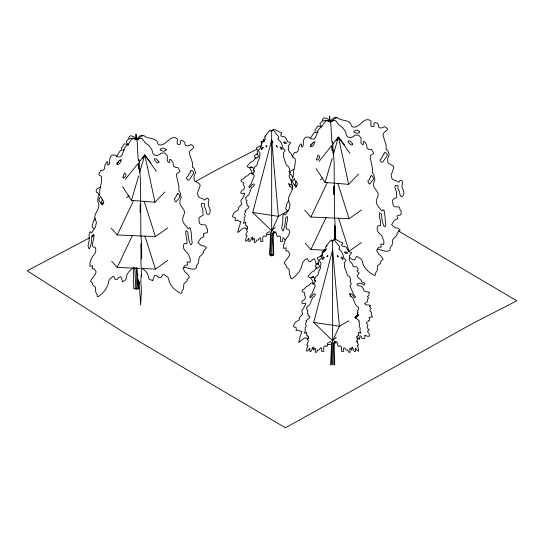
<?xml version="1.0" encoding="UTF-8"?>
<svg xmlns="http://www.w3.org/2000/svg" width="544" height="544" viewBox="0 0 544 544"><rect width="100%" height="100%" fill="white"/><g stroke="black" fill="none" stroke-linecap="round" stroke-linejoin="round"><path stroke-width="0.82" d="M334.56 239.476L334.757 225.706L335.09 238.87M136.728 267.872L136.694 289.592M335.342 239.68L335.233 225.808L334.499 215.968L334.125 162.316L333.254 150.144L333.214 153.258L333.071 151.796L332.88 143.262L332.581 141.739L332.262 142.943L331.854 141.794L330.704 122.21L330.602 121.475L330.351 122.169L330.262 121.808L329.63 116.192L329.555 120.326M330.609 364.84L331.432 346.61M137.836 275.407L137.856 274.06M116.865 164.336L116.953 162.948L118.266 162.459L118.402 161.609M310.515 146.438L310.604 145.051L311.916 144.554L312.052 143.711M331.405 364.772L331.561 343.509L331.078 341.992L330.33 341.516L327.57 343.284L327.658 345.379L326.461 346.562L325.36 345.841L324.129 346.236L323.53 348.255L323.898 351.016L323.394 351.512L321.626 351.302L321.694 348.616L321.409 347.895L320.742 347.82L319.002 349.962L317.444 350.023L317.036 351.635C313.718 354.525 316.166 349.901 315.187 348.099L314.16 348.745L314.126 349.921C312.984 350.676 313.235 347.725 313.283 346.943C311.596 348.031 312.433 350.88 310.264 351.648L309.754 351.288C310.42 344.549 309.08 351.322 306.544 351.172L306.755 348.867L308.033 345.399L306.904 345.202L306.816 344.699L308.366 341.374L307.646 339.64L308.652 337.056L308.455 336.348C306.66 336.947 307.945 334.621 306.809 335.471L306.408 334.342L306.836 332.2L304.348 333.336L305.34 330.398L305.041 328.236L306.32 325.666L305.463 324.108L306.632 321.341C303.45 321.361 310.427 318.621 310.032 316.506L309.08 315.819L308.054 315.894L308.081 313.419L307.346 313.147L307.319 312.392L308.067 310.672L307.176 310.366L306.639 308.904L307.102 307.741L306.537 307.319L309.754 304.715L312.542 297.636L314.724 295.95L315.377 294.617L314.765 293.821L313.235 294.352L310.461 297.792L309.686 296.874L311.868 293.998L315.112 286.321L315.221 285.593L313.84 283.859L315.35 281.268L314.616 280.507L314.65 278.963L315.724 276.59L317.907 275.142L318.92 271.334L320.518 267.974L320.96 262.793L319.294 260.732L319.308 260.1C322.735 258.475 321.463 253.905 323.945 251.43L325.924 249.968L326.244 248.261L325.557 247.772L325.72 246.561L328.685 242.794L331.044 240.013L332.751 240.645M270.538 242.821L270.674 240.523M331.473 353.6L331.548 351.077M138.536 281.092L138.169 285.178M133.94 267.927C132.743 274.788 134.001 281.765 133.681 288.51L138.625 288.313L138.013 281.799M333.839 364.772L333.69 343.509L334.172 341.992L334.914 341.516L337.681 343.284L337.593 345.379L338.79 346.562L339.884 345.841L341.122 346.236L341.714 348.255L341.346 351.016L341.85 351.512L343.618 351.302L343.55 348.616L343.835 347.895L344.502 347.82L346.249 349.962L347.806 350.023L348.214 351.635C351.526 354.525 349.085 349.901 350.064 348.099L351.084 348.745L351.125 349.921C352.26 350.676 352.016 347.725 351.961 346.943C353.648 348.031 352.818 350.88 354.98 351.648L355.49 351.288C354.824 344.549 356.164 351.322 358.707 351.172L358.496 348.867L357.211 345.399L358.34 345.202L358.435 344.699L356.878 341.374L357.605 339.64L356.592 337.056L356.789 336.348C358.591 336.947 357.299 334.621 358.442 335.471L358.843 334.342L358.414 332.2L360.903 333.336L359.904 330.398L360.21 328.236L358.924 325.666L359.788 324.108L358.612 321.341C361.801 321.361 354.824 318.621 355.212 316.506L356.164 315.819L357.19 315.894L357.163 313.419L357.904 313.147L357.932 312.392L357.177 310.672L358.074 310.366L358.605 308.904L358.142 307.741L358.707 307.319L355.49 304.715L352.709 297.636L350.52 295.95L349.874 294.617L350.479 293.821L352.016 294.352L354.79 297.792L355.565 296.874L353.376 293.998L350.139 286.321L350.03 285.593L351.404 283.859L349.894 281.268L350.635 280.507L350.601 278.963L349.527 276.59L347.344 275.142L346.324 271.334L344.733 267.974L344.291 262.793L345.95 260.732L345.936 260.1C342.509 258.475 343.781 253.905 341.306 251.43L339.068 249.424L339.007 248.261L339.687 247.772L339.524 246.561L334.587 240.387L333.69 240.101L332.078 240.836M270.47 236.674L269.654 254.905L273.68 254.905C274.033 247.309 272.367 239.312 273.625 231.764M137.938 279.324L137.652 282.411L138.122 289.184L136.626 288.429M263.534 141.943L263.153 139.93L263.847 139.04L264.336 140.957M324.496 251.879L324.115 249.866L324.802 248.968L325.292 250.893M270.477 248.792L270.565 248.173M331.439 358.727L331.527 358.108M265.649 136.456L265.724 135.993M326.604 246.391L327.202 245.963M357.408 342.591L356.742 341.006M275.244 227.31L271.667 230.86L252.763 212.459L271.667 139.93L272.898 143.086M313.718 322.395L332.622 249.866L339.354 326.278L332.622 340.789L313.718 322.395L339.354 326.278L348.806 320.824M164.866 191.971L154.999 202.246L131.444 200.348L138.598 176.038M139.55 172.795L144.792 154.965L150.953 163.078M358.51 174.066L348.65 184.341L325.094 182.444L332.248 158.134M333.2 154.897L338.443 137.068L344.604 145.18M334.812 341.102C332.989 348.765 335.124 357.061 334.635 364.84M102.646 199.063L101.211 202.871L103.306 203.354L101.98 204.864M296.296 181.166L294.862 184.974L296.956 185.456L295.63 186.966M271.667 230.86L278.392 216.342L271.667 139.93M111.078 228.045L117.232 234.954L133.606 200.539M111.642 261.14L117.232 267.43L132.518 235.307M304.728 210.14L310.876 217.056L327.257 182.641M305.286 243.243L310.876 249.526L326.169 217.403M116.593 156.393L120.428 150.477L124.406 149.852M310.243 138.489L314.078 132.58L318.056 131.954M100.429 187.068L96.846 188.992L96.111 190.876L96.458 192.304L97.757 192.746L99.219 195.323M142.576 158.379L144.792 154.965L156.325 171.312M294.08 169.164L290.496 171.088L289.762 172.978L290.108 174.406L291.407 174.848L292.869 177.419M336.226 140.474L338.443 137.068L349.976 153.415M247.642 227.916L246.99 229.024L245.908 229.038L245.562 227.943C242.148 227.474 240.625 230.914 238.177 232.349L237.578 232.084C239.265 229.724 238.32 226.658 240.142 224.38L240.067 223.407L241.087 221.666L239.061 221.204L237.619 220.109L235.137 220.687L235.382 217.77L232.621 216.838L232.635 216.118L233.09 214.424L234.716 212.058L238.32 210.018L238.333 207.74L241.869 204.095L240.89 201.763L241.101 200.172L243.114 197.785L243.114 196.663L244.48 194.766L244.542 193.215C239.795 194.643 239.34 191.699 243.977 189.312L244.582 187.088L243.488 184.967L243.909 183.008L241.06 181.247L241.352 179.874L243.671 178.724L245.439 176.596L247.921 175.576L249.778 173.373L251.355 173.06L252.865 173.998M308.598 337.851L307.952 338.96L306.87 338.973L306.524 337.878C303.11 337.409 301.58 340.85 299.132 342.285L298.54 342.02C300.22 339.66 299.282 336.593 301.097 334.315L301.029 333.343L302.042 331.602L300.023 331.14L298.574 330.045L296.099 330.623L296.344 327.706L293.583 326.774L293.59 326.053L294.052 324.36L295.678 321.994L299.282 319.954L299.288 317.676L302.831 314.031L301.852 311.698L302.063 310.107L304.076 307.72L304.069 306.598L305.442 304.694L305.504 303.144C300.757 304.579 300.302 301.634 304.939 299.248L305.538 297.024L304.45 294.902L304.871 292.944L302.022 291.183L302.308 289.809L304.633 288.653L306.401 286.532L308.876 285.512L310.733 283.308L312.31 282.996L313.827 283.934M250.424 167.205L250.022 168.749L252.035 171.68L252.076 174.311M320.749 256.278L322.592 253.701M95.418 218.436L93.439 220.932L92.079 226.576L92.351 227.514L94.391 228.616M289.068 200.539L287.089 203.034L285.729 208.678L285.994 209.617L288.041 210.718M125.426 179.289L137.462 164.172M139.033 162.2L144.792 154.965L154.999 202.246M319.076 161.391L331.112 146.268M332.683 144.296L338.443 137.068L348.65 184.341M332.622 340.789L336.199 337.246M355.28 318.322L358.258 315.364L357.333 312.997M275.992 231.764L273.768 233.464L272.483 233.764M336.947 341.7L334.723 343.4L333.438 343.699M313.745 276.427C313.154 278.147 311.168 276.338 310.944 277.984L312.997 281.608L313.038 284.247M126.616 197.819L129.254 195.765M320.266 179.921L322.905 177.861M133.504 267.689C129.567 270.266 125.997 274.149 126.079 279.14L125.208 280.405L122.257 281.88L122.393 281.071L120.775 276.699L118.966 277.297L117.001 279.412L115.212 279.466L113.771 276.515L112.948 276.508L109.568 279.317L108.814 280.656C108.242 287.286 103.442 293.25 98.097 296.732L97.294 296.514L96.982 294.032L95.812 292.461L95.356 287.171L92.589 284.811L92.643 283.247L90.549 281.16C91.936 277.719 95.322 275.699 96.166 271.85L94.296 268.852L92.201 268.858L92.568 265.669L89.937 266.37L89.903 262.691L90.685 260.991C90.936 255.911 97.417 254.041 95.486 247.853L94.52 247.153C89.44 248.098 95.431 237.266 93.67 234.444L92.147 235.586L91.82 236.728C91.875 240.672 91.052 244.97 89.61 248.676L88.93 248.744L88.033 245.868L89.162 240.666L89.155 233.573L90.365 231.649L91.086 232.75L92.072 232.2L95.343 227.331L96.485 222.19C91.202 214.724 99.974 210.888 98.743 203.714C96.696 200.994 98.083 196.697 99.756 194.14C99.096 188.142 102.694 182.308 101.402 176.385L99.022 174.978L98.865 173.937L100.803 170.401L102.422 170.585L104.414 168.98L104.938 165.158L106.862 162.092L107.773 161.894L107.753 164.75L108.168 165.097L109.507 163.921C109.949 160.847 108.827 156.91 112.316 155.047L115.24 155.02L117.144 156.699L119.972 157.005C123.964 154.843 122.604 149.484 125.718 146.479C128.955 144.636 129.832 140.617 132.709 138.557L134.334 138.863L135.082 139.76L135.959 139.584L139.917 135.905L141.862 135.225L142.814 135.803M270.892 131.22L273.904 129.159C276.644 129.941 278.616 132.165 281.425 132.641L281.656 133.763L280.69 134.64L281.132 136.17L284.716 136.891L286.654 139.332L287.558 141.78L290.496 142.474L290.51 143.099L288.157 146.125L288.762 147.744L288.177 149.478L288.789 151.048L291.04 153.49L292.482 156.713L293.155 156.971M331.854 241.155L334.859 239.095C337.6 239.87 339.572 242.1 342.387 242.576L342.611 243.698L341.646 244.576L342.094 246.099L345.678 246.826L347.616 249.268L348.514 251.709L351.451 252.409L351.472 253.035L349.119 256.061L349.724 257.672L349.139 259.413L349.744 260.984L352.002 263.425L353.437 266.648L356.524 266.832L358.047 268.586L358.088 270.11L357.054 271.3L359.183 273.013L357.238 275.543L357.394 276.209L358.326 277.882L360.679 279.725L361.971 282.016L364.847 283.234L365.065 283.628L363.97 284.995L363.494 284.77C362.066 283.009 359.047 282.717 357.204 283.968L357.014 284.655L357.938 285.62L361.026 286.042L363.011 288.245L363.848 290.544L364.963 291.509L369.512 292.257L368.716 293.012L369.369 293.903L368.614 295.671L367.35 296.494L368.417 297.779L368.376 298.547L367.329 299.254L367.37 301.709L364.568 303.464C365.69 306.007 368.968 304.198 370.818 305.674L369.383 306.333L371.042 308.421L369.825 310.474L370.097 311.27L371.634 312.31L371.205 314.65L372.613 317.009L369.097 317.308L369.682 320.226L368.254 320.763L368.533 321.314L366.806 322.395L366.527 323.218L367.948 325.224L367.023 327.644L369.124 329.8L368.995 330.358L367.397 331.201L369.213 333.934L369.505 336.117L367.696 336.348L364.636 335.172L365.078 337.158L364.242 338.742L362.637 338.47L361.848 337.838L361.257 336.199L359.972 335.784L359.468 339.232L358.788 339.238L358.734 338.089L357.286 338.035L357.313 338.606M117.232 234.954L155.448 236.62L167.756 227.922M141.324 268.471L155.448 269.09L167.756 260.392M310.876 217.056L349.092 218.715L361.406 210.018M361.406 242.495L349.092 251.185L338.579 218.198M137.136 288.007L135.184 289.299L135.585 282.492L134.858 267.512M318.199 262.915L315.908 263.983L316.037 263.174L314.425 258.801L312.61 259.4L310.651 261.514L308.863 261.562L307.421 258.611L305.164 259.508L302.464 262.759C301.893 269.389 297.092 275.352 291.747 278.834L290.945 278.61L290.632 276.128L289.462 274.557L289.007 269.273L286.239 266.907L286.294 265.343L284.199 263.262C285.58 259.821 288.973 257.795 289.816 253.953L287.946 250.947L285.852 250.954L286.219 247.772L283.58 248.465L283.553 244.793L284.335 243.086C284.587 238.014 291.067 236.144 289.136 229.956L288.17 229.248C283.091 230.2 289.082 219.361 287.314 216.546L285.797 217.682L285.464 218.831C285.525 222.768 284.702 227.066 283.261 230.778L282.581 230.84L281.676 227.97L282.812 222.761L282.805 215.676L284.016 213.751L284.736 214.846L285.716 214.302L288.993 209.433L290.136 204.286C284.852 196.826 293.624 192.984 292.393 185.817C290.346 183.09 291.727 178.799 293.406 176.236C292.74 170.238 296.337 164.404 295.052 158.488L292.672 157.073L292.509 156.033L294.454 152.504L296.072 152.687L298.064 151.082L298.588 147.261L300.506 144.194L301.424 143.997L301.403 146.853L301.818 147.193L303.158 146.016C303.6 142.95 302.478 139.006 305.959 137.142L308.89 137.115L310.794 138.802L313.623 139.108C317.614 136.938 316.254 131.587 319.369 128.581C322.599 126.738 323.483 122.72 326.359 120.652L327.984 120.965L328.732 121.856L329.61 121.686L333.567 118L335.512 117.327L336.464 117.905M287.844 210.888L278.392 216.342L252.763 212.459M271.667 254.905L270.239 255.728C269.885 247.908 271.415 239.795 270.116 232.057L269.375 231.588L266.608 233.349L266.696 235.443L265.499 236.626L264.404 235.906L263.167 236.3L262.575 238.32L262.942 241.08L262.439 241.584L260.671 241.366L260.732 238.68L260.447 237.959L259.787 237.884L258.04 240.026L256.482 240.094L256.074 241.706C252.763 244.589 255.204 239.965 254.225 238.163L253.205 238.809L253.164 239.986C252.028 240.747 252.273 237.789 252.328 237.014C250.641 238.095 251.471 240.944 249.302 241.713L248.798 241.352C249.465 234.62 248.118 241.386 245.582 241.244L245.793 238.932L247.078 235.464L245.949 235.273L245.854 234.763L247.404 231.438L246.684 229.711L247.69 227.127L247.493 226.413C245.698 227.011 246.983 224.686 245.847 225.536L245.446 224.407L245.874 222.265L243.386 223.4L244.385 220.463L244.079 218.3L245.364 215.73L244.501 214.173L245.67 211.405C242.488 211.426 249.465 208.685 249.077 206.577L248.118 205.884L247.098 205.958L247.126 203.49L246.384 203.211L246.357 202.456L247.105 200.736L246.214 200.43L245.684 198.968L246.146 197.805L245.582 197.384L248.798 194.779L251.58 187.707L253.762 186.014L254.415 184.681L253.81 183.886L252.273 184.416L249.499 187.857L248.724 186.939L250.913 184.062L254.15 176.385L254.259 175.658L252.885 173.924L254.388 171.333L253.654 170.571L253.688 169.028L254.762 166.654L256.945 165.206L257.965 161.398L259.556 158.039L259.998 152.857L258.339 150.797L258.352 150.164C261.78 148.539 260.508 143.97 262.983 141.501L265.22 139.488L265.282 138.326L264.602 137.836L264.765 136.626L269.702 130.451L270.599 130.166L272.211 130.9M354.62 317.465L358.258 315.364L357.245 313.147M195.255 181.723L214.703 170.877L256.21 149.573M89.556 237.837L27.2 270.769L123.468 332.207L285.478 427.808L472.981 323.292L516.8 300.791L398.269 230.846M91.807 236.647L94.064 235.457M271.116 130.9L272.728 130.166L273.625 130.451L278.569 136.626L278.725 137.836L278.045 138.326L278.106 139.488L280.344 141.501C282.826 143.97 281.554 148.539 284.981 150.164L284.995 150.797L283.329 152.857L283.757 154.72L283.342 156.223L286.382 165.206L288.565 166.654L289.639 169.028L289.673 170.571L288.939 171.333L290.149 173.203M251.872 167.294L250.621 167.307M119.796 160.208L121.38 159.793M313.446 142.31L315.03 141.889M290.319 174.454L289.068 175.658L289.177 176.385L291.774 182.682M261.392 146.016L259.474 146.118L257.822 147.383L256.734 147.546L256.476 148.961L257.217 149.6L257.448 154.591L258.618 156.318L258.38 157.087L255.184 158.284L253.49 160.847L250.6 162.296L247.078 166.226L247.275 166.865L249.635 167.79L251.852 166.892L253.932 168.667M322.354 255.952L320.43 256.054L318.784 257.319L317.696 257.482L317.431 258.896L318.172 259.536L318.403 264.527L319.58 266.254L319.342 267.022L316.146 268.219L314.446 270.783L311.562 272.224L308.04 276.162L308.237 276.801L310.597 277.726L312.807 276.828L314.894 278.603L314.384 279.854L315.758 281.112M267.09 234.641L270.511 234.233L270.64 234.763M328.046 344.576L331.466 344.168L331.602 344.699M310.876 249.526L325.829 250.179M117.232 267.43L139.658 268.403M377.611 249.349C381.711 249.363 386.07 253.191 389.885 250.131L390.361 247.418L392.136 245.004L392.829 239.387L397.038 235.015L396.957 233.492L400.139 229.888L397.46 227.922L396.141 228.018L394.393 227.242L391.598 224.652L394.441 220.293L397.623 218.783L397.072 215.859L401.078 214.649L401.125 210.95L399.935 209.814L399.833 208.216L399.065 207.08L394.89 206.761L393.448 205.87L392.829 203.966L392.632 200.165L394.101 198.757L396.753 197.39L396.488 191.964L394.876 187.51L395.4 185.429L397.705 185.47L398.208 186.374L397.807 188.462L399.31 191.005L400.221 195.616L401.567 196.724L402.601 196.289C404.6 193.99 404.07 190.631 402.254 188.38L401.955 185.654L402.553 182.594L402.261 181.288L401.159 180.2L399.806 180.601L399.323 181.866L397.827 182.029L396.746 181.05L392.856 179.534L391.68 177.99L391.116 175.216L393.863 167.627L393.264 166.131L387.899 162.812L387.682 158.386L389.252 154.911L387.75 150.266L386.145 149.546L386.118 144.949L382.99 135.374L383.636 132.988L387.253 129.853L387.498 128.69L384.547 126.568L382.092 127.928L379.059 127.765L378.257 124.324L376.761 122.985L375.34 122.652L373.946 123.121L373.98 125.956L373.347 126.602L371.314 126.398L370.729 125.202L371.124 121.156C363.786 114.934 359.557 130.023 351.961 126.63L350.424 123.243C346.814 119.333 341.34 121.264 337.498 117.701L336.036 117.864L333.56 119.354L332.425 120.795L331.092 121.258L326.556 120.278L322.123 121.183L319.96 123.692L320.253 124.896L321.926 126.827M183.96 267.247C188.068 267.26 192.42 271.089 196.234 268.029L196.71 265.322L198.485 262.902L199.179 257.292L203.388 252.919L203.306 251.389L206.489 247.785L203.81 245.82L202.49 245.915L200.743 245.14L197.948 242.549L200.79 238.197L203.973 236.681L203.422 233.764L207.427 232.546L207.475 228.847L206.285 227.712L206.183 226.12L205.421 224.978L201.239 224.658L199.798 223.774L199.179 221.864L198.982 218.062L200.45 216.662L203.102 215.288L202.837 209.868L201.226 205.414L201.749 203.334L204.061 203.368L204.564 204.279L204.156 206.366L205.659 208.903L206.57 213.513L207.917 214.622L208.957 214.193C210.95 211.888 210.419 208.529 208.604 206.278L208.304 203.551L208.903 200.498L208.617 199.186L207.516 198.104L206.156 198.506L205.673 199.764L204.177 199.927L203.096 198.954L199.206 197.431L198.036 195.888L197.465 193.12L200.212 185.524L199.621 184.035L194.249 180.71L194.031 176.283L195.609 172.815L194.099 168.171L192.494 167.443L192.467 162.846L189.339 153.279L189.992 150.885L193.603 147.75L193.848 146.594L190.896 144.466L188.442 145.826L185.409 145.663L184.606 142.222L183.11 140.882L181.689 140.549L180.302 141.018L180.329 143.861L179.697 144.507L177.664 144.296L177.079 143.099L177.48 139.053C170.136 132.831 165.906 147.92 158.311 144.527L156.774 141.148C153.163 137.231 147.689 139.162 143.847 135.606L142.385 135.769L139.91 137.258L138.774 138.7L137.442 139.155L132.906 138.176L128.472 139.08L126.31 141.59L126.602 142.793L128.717 145.153M257.679 153.782L256.768 153.694L256.408 154.544L255.258 154.809L254.279 156.189L256.088 158.8M318.641 263.718L317.73 263.629L317.363 264.479L316.214 264.744L315.241 266.125L317.05 268.729M349.309 257.353L352.682 259.814L354.742 259.712L356.402 256.639L357.347 256.557L361.23 259.073L362.1 260.352C362.787 267.158 368.635 272.694 374.435 275.495L375.353 275.203L375.714 272.694L377.053 271.021L377.584 265.696L380.766 263.092L380.705 261.535L383.112 259.264L381.086 256.176L378.767 254.211L376.652 250.444L378.801 247.282L381.208 247.105L380.793 243.95L383.819 244.419L383.86 240.74L382.956 239.108C382.67 233.634 375.448 233.689 377.434 226.392L378.542 225.604L380.508 225.699C381.242 221.32 378.712 217.022 379.528 212.82L381.269 213.826L381.65 214.948C381.575 218.81 382.541 223.149 384.193 226.705L384.975 226.705L385.873 225.134C384.962 220.102 385.247 214.778 383.887 210.011L382.86 209.848L382.493 210.902L381.364 210.44C379.46 207.284 375.856 205.013 376.285 200.811L378.366 194.371C377.522 189.958 372.069 187.626 373.687 182.532L374.877 179.724L373.742 174.447L372.524 173.046L372.504 168.436L370.138 157.549L370.627 155.434L373.361 153.816L373.551 152.762L371.314 149.396L369.458 149.722L367.166 148.294L366.554 144.514L364.351 141.61L363.297 141.494L363.317 144.35L362.841 144.731L361.304 143.67L360.862 142.229L361.162 138.346L359.19 135.687L358.074 135.041L354.708 135.266L353.369 136.721L350.254 137.632L348.133 137.108L346.664 135.769L345.501 131.743L342.652 127.636L338.966 125.025L335.723 120.768L334.614 120.319L332.744 120.768L331.881 121.734L330.874 121.632L327.44 118.748L324.088 117.79L322.456 119.394L322.674 120.72M321.014 126.854L318.002 125.807L315.098 130.111L315.105 131.43M127.364 144.752L124.352 143.704L121.455 148.009L121.462 149.335M264.404 141.828L263.044 141.141L261.875 141.732L261.106 141.454L261.494 145.146M324.761 251.437L324 251.076L322.837 251.668L322.068 251.389L322.456 255.082M270.953 254.497L273.088 255.728C273.442 247.908 271.918 239.795 273.21 232.057L273.952 231.588L276.719 233.349L276.631 235.443L277.828 236.626L278.929 235.906L280.16 236.3L280.758 238.32L280.391 241.08L280.888 241.584L282.662 241.366L282.88 237.959L283.54 237.884L285.287 240.026M141.76 268.423C145.479 270.368 148.614 273.829 148.587 278.229L149.593 279.419L152.986 280.643L152.837 279.84L154.693 275.332L156.774 275.774L159.032 277.712L161.092 277.61L162.751 274.536L163.696 274.455L167.579 276.971L168.45 278.249C169.143 285.056 174.991 290.591 180.785 293.393L181.703 293.107L182.063 290.591L183.41 288.925L183.933 283.601L187.116 280.996L187.054 279.432L189.462 277.168L187.435 274.074L185.116 272.109L183.002 268.342L185.15 265.18L187.558 265.01L187.143 261.854L190.169 262.317L190.21 258.645L189.305 257.006C189.02 251.532 181.798 251.593 183.784 244.29L184.892 243.501L186.857 243.596C187.598 239.224 185.062 234.926 185.878 230.724L187.626 231.73L188.006 232.846C187.925 236.715 188.89 241.053 190.543 244.603L191.325 244.61L192.229 243.032C191.318 238.007 191.597 232.676 190.237 227.916L189.21 227.746L188.843 228.8L187.714 228.337C185.817 225.189 182.206 222.911 182.634 218.708L184.715 212.269C183.872 207.862 178.418 205.523 180.037 200.437L181.227 197.622L180.091 192.345L178.874 190.944L178.854 186.334L176.487 175.454L176.977 173.339L179.717 171.72L179.901 170.666L177.664 167.3L175.807 167.627L173.516 166.192L172.91 162.411L170.7 159.514L169.646 159.399L169.667 162.248L169.191 162.636L167.654 161.568L167.212 160.126L167.511 156.244L165.546 153.592L164.431 152.939L161.058 153.17L159.718 154.618L156.604 155.536L154.489 155.013L153.014 153.673L151.851 149.641L149.008 145.54L145.316 142.922L142.072 138.672L140.964 138.224L139.094 138.672L138.23 139.631L137.224 139.529L133.797 136.646L130.438 135.687L128.806 137.292L129.023 138.618M253.422 169.918L254.34 170.755M292.604 185.919L291.054 184.416L289.048 184.069L289.564 186.014L291.747 187.707L292.454 189.353M316.22 168.708L325.094 182.444M122.57 186.606L131.444 200.348M349.608 293.27L350.846 296.426M288.653 183.335L289.884 186.49M337.804 183.314L349.092 218.715M144.16 201.219L155.448 236.62M144.928 236.103L155.448 269.09M136.816 267.825L138.067 284.934L138.224 280.072L138.815 284.022L138.972 281.384L139.21 282.758L140.638 304.953L141.44 290.992L140.842 280.48L141.222 275.074L141.501 276.332L140.93 260.556L141.107 243.61L141.61 258.917L141.705 256.238L141.59 243.705L140.848 233.872L140.556 181.988L139.611 168.048L139.563 171.163L139.42 169.701L139.23 161.167L138.931 159.637L138.611 160.847L138.203 159.698L137.061 140.114L136.959 139.373L136.707 140.073L136.612 139.706L135.986 134.089L135.912 138.23M332.622 240.353L332.622 365.065M271.667 130.424L271.667 256.068M140.304 204.938L140.23 212.446L140.345 204.007L140.304 204.938M177.167 194.324L175.501 197.683L174.128 198.88L175.12 201.294L175.97 202.035L179.792 197.159L179.561 195.534L178.575 193.943L177.616 193.276L177.167 194.324M333.955 187.034L333.88 194.548L333.996 186.109L333.955 187.034M370.818 176.426L369.152 179.785L367.778 180.975L368.771 183.396L369.621 184.137L373.442 179.255L373.211 177.636L372.225 176.038L371.266 175.379L370.818 176.426M190.237 171.775L190.237 172.523L189.067 173.733L188.04 176.059L186.225 178.01L187.768 180.064L189.224 179.908L193.705 173.148L193.399 171.652L192.1 170.605L190.828 170.476L190.237 171.775M383.887 153.87L383.887 154.625L382.718 155.836L381.684 158.154L379.875 160.113L381.419 162.166L382.874 162.01L387.355 155.244L387.049 153.755L385.744 152.708L384.479 152.578L383.887 153.87M138.618 167.688L138.584 168.606L138.217 163.479L138.618 167.688M332.262 149.79L332.234 150.708L331.86 145.581L332.262 149.79M122.951 177.269L123.42 178.072L124.08 177.868L125.834 175.977L126.011 174.386L124.372 172.876L122.951 177.269M316.601 159.372L317.07 160.167L317.73 159.97L319.484 158.073L319.661 156.488L318.022 154.979L316.601 159.372M265.989 146.846L267.029 146.146L266.696 145.5L265.989 146.846M326.951 256.782L327.991 256.081L327.651 255.435L326.951 256.782M158.909 161.847L158.562 162.86L157.08 162.676L154.605 160.283L154.571 158.773L156.414 158.936L158.909 161.847M352.56 143.949L352.213 144.956L350.73 144.779L348.255 142.378L348.221 140.869L350.064 141.039L352.56 143.949M166.104 149.43L165.648 150.634L163.69 151.273L160.419 150.253L160.208 149.192L162.806 147.907L166.104 149.43M359.754 131.532L359.292 132.736L357.34 133.375L354.069 132.355L353.858 131.294L356.456 130.009L359.754 131.532M120.986 160.487L119.911 163.057L118.694 164.227L117.409 164.519L117.266 163.01L119.279 160.439L120.598 160.106L120.986 160.487M314.636 142.589L313.562 145.16L312.344 146.329L311.059 146.622L310.916 145.112L312.929 142.535L314.242 142.208L314.636 142.589M99.158 198.778L98.96 200.416L102.279 205.013L103.877 201.715L101.524 198.662L100.851 196.377L99.158 198.778M292.808 180.88L292.611 182.519L295.929 187.109L297.527 183.811L295.174 180.758L294.494 178.48L292.808 180.88M280.194 147.268L281.207 149.192L281.955 149.525C282.418 148.77 281.153 146.662 280.194 147.268M341.156 257.203L342.162 259.128L342.917 259.461C343.38 258.699 342.115 256.598 341.156 257.203M276.461 145.636L276.298 146.146L277.352 147.118L276.461 145.636M337.423 255.571L337.26 256.081L338.307 257.054L337.423 255.571M283.73 142.344L285.158 143.684L286.219 143.582L286.572 142.956L284.56 141.8L283.73 142.344M344.685 252.28L346.113 253.62L347.174 253.518L347.528 252.892L345.515 251.736L344.685 252.28M263.16 147.417L262.126 149.192L261.372 149.525C260.841 148.791 262.398 146.377 263.16 147.417M324.122 257.353L323.082 259.128L322.334 259.461C321.796 258.726 323.36 256.312 324.122 257.353"/></g></svg>
